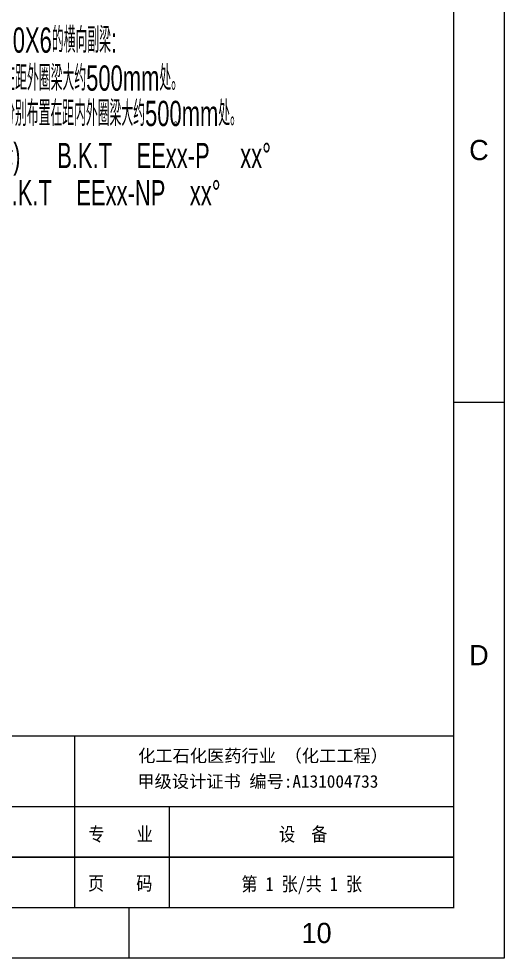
# Model space of a CAD drawing. Extents: x 148 to 221443, y -36682 to 6758.
# Drawn here: x 219522 to 221443, y -23768 to -20049 of the extents above; entities that cross this region are included whole.
import ezdxf
from ezdxf.enums import TextEntityAlignment as Align

# ---------------------------------------------------------------- set-up
doc = ezdxf.new("R2010")
doc.units = 0
doc.header["$LTSCALE"] = 10
doc.header["$MEASUREMENT"] = 0
doc.layers.add('2', color=4, linetype='Continuous')
doc.layers.add('WB-LS', color=3, linetype='Continuous')
doc.layers.add('2（细实线）', color=3, linetype='Continuous', lineweight=20)
doc.layers.add('图框层', color=7, linetype='Continuous', lineweight=15)
doc.styles.add('DHZ', font='ascii.shx', dxfattribs={"width": 0.65, "height": 5, "bigfont": 'lytxt.shx'})
doc.styles.add('HZ', font='ROMS.SHX', dxfattribs={"width": 0.75, "bigfont": 'GBCBIG.SHX'})
doc.styles.add('tkhz2', font='')
doc.styles.add('公司名', font='simhei.ttf')
doc.styles.get('tkhz2').set_extended_font_data('SimSun')

# ---------------------------------------------------------------- blocks, each defined once
blk = doc.blocks.new('1.25A2')
blk.add_line((15312.98, 8973.89), (15302.98, 8973.89))
at = {"layer": '图框层', "ltscale": 10}
for p, q in [((15312.98, 9283.89), (15312.98, 8863.89)), ((15302.98, 9273.89), (15302.98, 8873.89)), ((15302.98, 8873.89), (14595.48, 8873.89)), ((15238.73, 8873.89), (15238.73, 8863.89)), ((15312.98, 8863.89), (14570.48, 8863.89))]:
    blk.add_line(p, q, dxfattribs=at)
at = {"style": 'HZ'}
for s, p in [('C', (15307.98, 9023.89)), ('D', (15307.98, 8923.89)), ('10', (15275.86, 8868.89))]:
    blk.add_text(s, height=4, dxfattribs=at).set_placement(p, align=Align.MIDDLE)

msp = doc.modelspace()

# ---------------------------------------------------------------- linework, layer by layer
at = {"layer": '图框层'}
msp.add_line((220118.1754, -23568.2832), (220118.1754, -23168.2832), dxfattribs=at)
at = {"layer": '图框层', "const_width": 6}
msp.add_lwpolyline([(217643.1754, -23568.2832), (221243.1754, -23568.2832), (221243.1754, -22888.2832), (217643.1754, -22888.2832)], close=True, dxfattribs=at)
for points in [[(219743.1754, -22888.2832), (219743.1754, -23168.2832)], [(217643.1754, -23168.2832), (221243.1754, -23168.2832)], [(219743.1754, -23168.2832), (221243.1754, -23168.2832)], [(219743.1754, -23168.2832), (219743.1754, -23568.2832)], [(217643.1754, -23368.2832), (221243.1754, -23368.2832)]]:
    msp.add_lwpolyline(points, dxfattribs=at)

# ---------------------------------------------------------------- block references
at = {"layer": '2（细实线）', "xscale": 20, "yscale": 20, "zscale": 20}
msp.add_blockref('1.25A2', (-84816.4951, -201046.0107), dxfattribs=at)

# ---------------------------------------------------------------- texts
at = {"layer": '2', "color": 3, "linetype": 'Continuous', "style": 'HZ', "width": 0.65}
for s, p in [('3.承重支架与相邻支架之间应采用L110X70X6的横向副梁:', (218470.9379, -20182.9631)), ('W≤1500mm时采用一根副梁,布置在距外圈梁大约500mm处。', (218547.8584, -20333.2867)), ('W＞1500mm时采用两根横向副梁,分别布置在距内外圈梁大约500mm处。', (218547.8584, -20473.4217)), ('加支架垫板(用P表示)      B.K.T    EExx-P     xx%%D', (219038.8057, -20640.0385)), ('              不加支架垫板(用NP表示）    B.K.T    EExx-NP    xx%%d', (218383.4836, -20787.4359))]:
    msp.add_text(s, height=100, dxfattribs=at).set_placement(p)
at = {"layer": 'WB-LS', "linetype": 'Continuous', "style": 'DHZ', "width": 0.65}
msp.add_text('。', height=50, dxfattribs=at).set_placement((220135.32, -20473.9096))
at = {"layer": '图框层', "ltscale": 10, "style": '公司名'}
for s, p in [('化工石化医药行业 （化工工程）', (219994.414, -22991.6207)), ('甲级设计证书 编号:A131004733', (219991.3685, -23093.0976))]:
    msp.add_text(s, height=50, dxfattribs=at).set_placement(p)
at = {"layer": '图框层', "style": 'tkhz2', "width": 0.85}
for s, p in [('专    业', (219924.9899, -23304.6311)), ('设  备', (220647.6953, -23304.6311)), ('页    码', (219923.5509, -23499.148)), ('第 1 张/共 1 张', (220641.8155, -23502.0898))]:
    msp.add_text(s, height=55, dxfattribs=at).set_placement(p, align=Align.CENTER)

doc.saveas('drawing.dxf')
